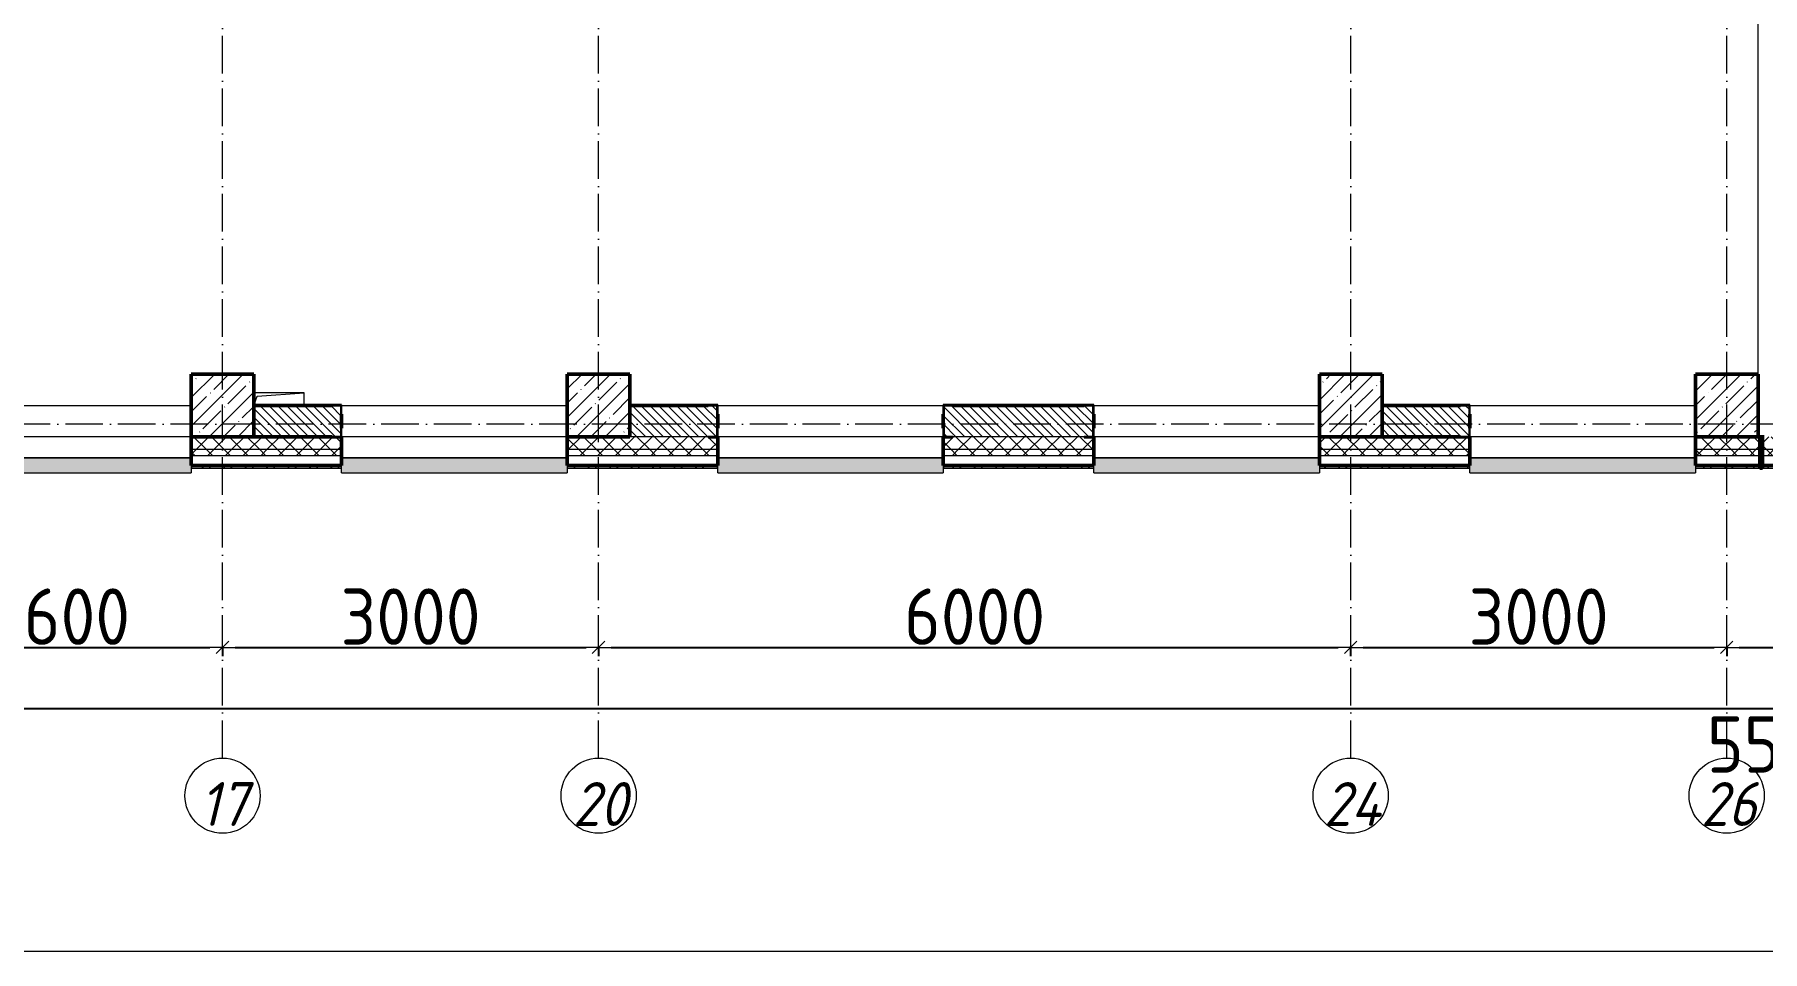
# Model space of a CAD drawing. Header units: millimetres. Extents: x -12989 to 629078, y -109036 to 555275.
# Drawn here: x 67810 to 81595, y 57688 to 65004 of the extents above; entities that cross this region are included whole.
import ezdxf

# ---------------------------------------------------------------- set-up
doc = ezdxf.new("R2010")
doc.units = ezdxf.units.MM
doc.linetypes.add('50_200_ШТРИХ_1Т_ш5_п1_п1_', pattern=[700, 500, -100, 0, -100])
for name, color, linetype, lineweight in [('A-____-____-DIMS', 7, 'Continuous', 9), ('A-FLOR-____-OTLN', 7, 'Continuous', 9), ('A-GENM-____-MCUT', 7, 'Continuous', 25), ('A-GENM-____-OTLN', 7, 'Continuous', 9), ('A-GENM-____-OTLN-1', 7, 'Continuous', 25), ('A-GLAZ-____-OTLN', 7, 'Continuous', 9), ('A-WALL-____-MCUT-2', 7, 'Continuous', 50), ('A-WALL-____-MCUT-3', 7, 'Continuous', 9), ('A-WALL-____-OTLN', 7, 'Continuous', 9), ('A-WALL-____-PATT-1', 7, 'Continuous', 9), ('A-WALL-FNSH-MCUT-1', 7, 'Continuous', 9), ('S-COLS-____-MCUT', 7, 'Continuous', 50), ('S-COLS-____-OTLN', 7, 'Continuous', 9), ('S-GRID-____-IDEN', 7, 'Continuous', 9), ('S-GRID-____-OTLN-1', 7, '50_200_ШТРИХ_1Т_ш5_п1_п1_', 9)]:
    doc.layers.add(name, color=color, linetype=linetype, lineweight=lineweight)
doc.layers.add('A-GLAZ-____-OTLN-1', color=7, linetype='Continuous', lineweight=9, true_color=0xc0c0c0)
doc.styles.add('ISOCPEUR_I', font='isocpeui.ttf', dxfattribs={"width": 0.9, "height": 2.5})
doc.styles.add('СПДС', font='isocpeur.ttf', dxfattribs={"width": 0.9})
doc.dimstyles.new('Размера А3', dxfattribs={"dimtxt": 200, "dimasz": 100, "dimexe": 70, "dimexo": 100, "dimgap": 20, "dimtad": 1, "dimdec": 0, "dimrnd": 10, "dimzin": 0, "dimdsep": 46, "dimtxsty": 'СПДС', "dimblk": 'ARROWHEAD_6', "dimcen": 1, "dimclrd": 256, "dimclre": 256, "dimclrt": 256, "dimazin": 0, "dimtfac": 1, "dimtdec": 0, "dimtmove": 2, "dimatfit": 3, "dimfxl": 1, "dimtolj": 1, "dimtzin": 0, "dimarcsym": 0})
pattern_1 = [(45, (43259.71, 63713.66), (-70.71068, 70.71068), []), (135, (43259.71, 63713.66), (-70.71068, -70.71068), [])]
pattern_2 = [(135, (43259.71, 63713.66), (-35.35534, -35.35534), [])]
pattern_3 = [(45, (43259.71, 63713.66), (-85.53659, 85.53659), []), (45, (43316.74, 63713.66), (-85.53659, 85.53659), [])]

# ---------------------------------------------------------------- blocks, each defined once
blk = doc.blocks.new('BSC_Колонна _Прямоугольная - 500х500-V67-АР1_План отверстий 2 этажа в осях 1-64_А-ГГ')
at = {"layer": 'S-COLS-____-OTLN'}
h = blk.add_hatch(dxfattribs=at)
h.set_pattern_fill('FP_96', color=256, style=0, pattern_type=2)
h.set_pattern_definition([(45, (-38050, 1668.96), (-114.04925, 114.04925), []), (45, (-37935.95, 1668.96), (-114.04925, 114.04925), [201.613, -40.323, 3.353, -36.97])])
h.paths.add_polyline_path([(-250, -250), (250, -250), (250, 250), (-250, 250)], flags=0)
at = {"layer": 'S-COLS-____-MCUT'}
for p, q in [((250, 250), (-250, 250)), ((-250, 250), (-250, -250)), ((250, -250), (250, 250)), ((-250, -250), (250, -250))]:
    blk.add_line(p, q, dxfattribs=at)
blk = doc.blocks.new('BSC_Колонна _Прямоугольная - 500х500-V69-АР1_План отверстий 2 этажа в осях 1-64_А-ГГ')
at = {"layer": 'S-COLS-____-OTLN'}
h = blk.add_hatch(dxfattribs=at)
h.set_pattern_fill('FP_98', color=256, style=0, pattern_type=2)
h.set_pattern_definition([(45, (-29050, 1668.96), (-114.04925, 114.04925), []), (45, (-28935.95, 1668.96), (-114.04925, 114.04925), [201.613, -40.323, 3.353, -36.97])])
h.paths.add_polyline_path([(-250, -250), (250, -250), (250, 250), (-250, 250)], flags=0)
at = {"layer": 'S-COLS-____-MCUT'}
for p, q in [((250, 250), (-250, 250)), ((-250, 250), (-250, -250)), ((250, -250), (250, 250)), ((-250, -250), (250, -250))]:
    blk.add_line(p, q, dxfattribs=at)
blk = doc.blocks.new('BSC_Колонна _Прямоугольная - 500х500-V85-АР1_План отверстий 2 этажа в осях 1-64_А-ГГ')
at = {"layer": 'S-COLS-____-OTLN'}
h = blk.add_hatch(dxfattribs=at)
h.set_pattern_fill('FP_114', color=256, style=0, pattern_type=2)
h.set_pattern_definition([(45, (-26050, 1668.96), (-114.0493, 114.0493), []), (45, (-25935.95, 1668.96), (-114.0493, 114.0493), [201.613, -40.323, 3.353, -36.97])])
h.paths.add_polyline_path([(-250, -250), (250, -250), (250, 250), (-250, 250)], flags=0)
at = {"layer": 'S-COLS-____-MCUT'}
for p, q in [((250, 250), (-250, 250)), ((-250, 250), (-250, -250)), ((250, -250), (250, 250)), ((-250, -250), (250, -250))]:
    blk.add_line(p, q, dxfattribs=at)
blk = doc.blocks.new('BSC_Колонна _Прямоугольная - 500х500-V94-АР1_План отверстий 2 этажа в осях 1-64_А-ГГ')
at = {"layer": 'S-COLS-____-OTLN'}
h = blk.add_hatch(dxfattribs=at)
h.set_pattern_fill('FP_123', color=256, style=0, pattern_type=2)
h.set_pattern_definition([(45, (-35050, 1668.96), (-114.04925, 114.04925), []), (45, (-34935.95, 1668.96), (-114.04925, 114.04925), [201.613, -40.323, 3.353, -36.97])])
h.paths.add_polyline_path([(-250, -250), (250, -250), (250, 250), (-250, 250)], flags=0)
at = {"layer": 'S-COLS-____-MCUT'}
for p, q in [((250, 250), (-250, 250)), ((-250, 250), (-250, -250)), ((250, -250), (250, 250)), ((-250, -250), (250, -250))]:
    blk.add_line(p, q, dxfattribs=at)
blk = doc.blocks.new('Фахверк_СКБ_Уголок - 250_2700-27497298-АР1_План отверстий 2 этажа в осях 1-64_А-ГГ')
at = {"layer": 'A-GENM-____-MCUT'}
for p, q in [((200, 181), (125, 181)), ((125, 181), (125, 106)), ((131, 106), (131, 175)), ((131, 175), (200, 175)), ((200, 175), (200, 181)), ((125, 106), (131, 106)), ((131, -6), (125, -6)), ((125, -6), (125, -81)), ((125, -81), (200, -81)), ((131, -75), (131, -6)), ((200, -75), (131, -75)), ((200, -81), (200, -75))]:
    blk.add_line(p, q, dxfattribs=at)
blk = doc.blocks.new('AR_Отверстие прямоугольное _в плите_ - AR_Отверстие прямоугольное _в плите_-30511394-АР1_План отверстий 2 этажа в осях 1-64_А-ГГ')
at = {"layer": 'A-GENM-____-OTLN'}
for p, q in [((200, 50), (-200, 50)), ((-200, -50), (-175, 25)), ((-175, 25), (200, 50)), ((200, -50), (200, 50))]:
    blk.add_line(p, q, dxfattribs=at)
blk = doc.blocks.new('Отлив_СКБ - Отлив витража_120_НВФ-31885687-АР1_План отверстий 2 этажа в осях 1-64_А-ГГ')
at = {"layer": 'A-GLAZ-____-OTLN-1'}
for points in [[(0, -2), (1800, -2), (1800, 0), (0, 0)], [(1485, -120), (1800, -120), (1800, -2), (0, -2), (0, -120)]]:
    blk.add_hatch(color=256, dxfattribs=at).paths.add_polyline_path(points, flags=0)
at = {"layer": 'A-GLAZ-____-OTLN'}
for p, q in [((0, 0), (1800, 0)), ((1800, -2), (0, -2)), ((0, -120), (0, -83)), ((0, -120), (1800, -120)), ((1800, -63), (1800, -120))]:
    blk.add_line(p, q, dxfattribs=at)
blk = doc.blocks.new('Отлив_СКБ - Отлив витража_120_НВФ-V194-АР1_План отверстий 2 этажа в осях 1-64_А-ГГ')
at = {"layer": 'A-GLAZ-____-OTLN-1'}
for points in [[(1800, -2), (1800, 0), (0, 0), (0, -2), (1544, -2)], [(1544, -120), (1800, -120), (1800, -2), (0, -2), (0, -120)]]:
    blk.add_hatch(color=256, dxfattribs=at).paths.add_polyline_path(points, flags=0)
at = {"layer": 'A-GLAZ-____-OTLN'}
for p, q in [((0, 0), (1800, 0)), ((1800, -2), (0, -2)), ((0, -120), (0, -83)), ((0, -120), (1800, -120)), ((1800, -83), (1800, -120))]:
    blk.add_line(p, q, dxfattribs=at)
blk = doc.blocks.new('Стены 7 - Стены 4-31196221-АР1_План отверстий 2 этажа в осях 1-64_А-ГГ')
at = {"layer": 'A-WALL-____-MCUT-2'}
for p, q in [((-1799, 41030), (-1799, 41010)), ((-1549, 41030), (-1799, 41030)), ((-1799, 41010), (-1549, 41010)), ((-1549, 41010), (-1549, 41030))]:
    blk.add_line(p, q, dxfattribs=at)
blk = doc.blocks.new('Ось сетки - Круг_Ø6_00__ISO-2_5_0_9K_-25732049-АР1_План отверстий 2 этажа в осях 1-64_А-ГГ')
at = {"layer": 'S-GRID-____-IDEN'}
blk.add_circle((0, 0), 3, dxfattribs=at)
blk = doc.blocks.new('ARROWHEAD_6')
at = {"color": 0, "linetype": 'Continuous'}
for p, q in [((0, 0), (-1, 0)), ((-0.5, -0.5), (0.5, 0.5))]:
    blk.add_line(p, q, dxfattribs=at)
blk = doc.blocks.new('*D2668')
at = {"layer": 'A-____-____-DIMS', "lineweight": -2, "transparency": 16777216}
for p, q in [((7858, 455423), (7858, 455347)), ((7958, 455417), (10358, 455417)), ((10458, 455423), (10458, 455347))]:
    blk.add_line(p, q, dxfattribs=at)
at = {"layer": 'Defpoints', "color": 0, "transparency": 16777216}
for p in [(7858, 455523), (10458, 455523), (10458, 455417)]:
    blk.add_point(p, dxfattribs=at)
at = {"layer": 'A-____-____-DIMS', "lineweight": -2, "transparency": 16777216, "xscale": 100, "yscale": 100, "zscale": 100, "rotation": 180}
blk.add_blockref('ARROWHEAD_6', (7858, 455417), dxfattribs=at)
at = {"layer": 'A-____-____-DIMS', "lineweight": -2, "transparency": 16777216, "xscale": 100, "yscale": 100, "zscale": 100}
blk.add_blockref('ARROWHEAD_6', (10458, 455417), dxfattribs=at)
at = {"layer": 'A-____-____-DIMS', "transparency": 16777216, "insert": (9158, 455662), "char_height": 450, "attachment_point": 5, "style": 'СПДС'}
blk.add_mtext('\\A1;2600', dxfattribs=at)
blk = doc.blocks.new('*D2669')
at = {"layer": 'A-____-____-DIMS', "lineweight": -2, "transparency": 16777216}
for p, q in [((10458, 455423), (10458, 455347)), ((10558, 455417), (13358, 455417)), ((13458, 455423), (13458, 455347))]:
    blk.add_line(p, q, dxfattribs=at)
at = {"layer": 'Defpoints', "color": 0, "transparency": 16777216}
for p in [(10458, 455523), (13458, 455523), (13458, 455417)]:
    blk.add_point(p, dxfattribs=at)
at = {"layer": 'A-____-____-DIMS', "lineweight": -2, "transparency": 16777216, "xscale": 100, "yscale": 100, "zscale": 100, "rotation": 180}
blk.add_blockref('ARROWHEAD_6', (10458, 455417), dxfattribs=at)
at = {"layer": 'A-____-____-DIMS', "lineweight": -2, "transparency": 16777216, "xscale": 100, "yscale": 100, "zscale": 100}
blk.add_blockref('ARROWHEAD_6', (13458, 455417), dxfattribs=at)
at = {"layer": 'A-____-____-DIMS', "transparency": 16777216, "insert": (11958, 455662), "char_height": 450, "attachment_point": 5, "style": 'СПДС'}
blk.add_mtext('\\A1;3000', dxfattribs=at)
blk = doc.blocks.new('*D2670')
at = {"layer": 'A-____-____-DIMS', "lineweight": -2, "transparency": 16777216}
for p, q in [((13458, 455423), (13458, 455347)), ((13558, 455417), (19358, 455417)), ((19458, 455423), (19458, 455347))]:
    blk.add_line(p, q, dxfattribs=at)
at = {"layer": 'Defpoints', "color": 0, "transparency": 16777216}
for p in [(13458, 455523), (19458, 455523), (19458, 455417)]:
    blk.add_point(p, dxfattribs=at)
at = {"layer": 'A-____-____-DIMS', "lineweight": -2, "transparency": 16777216, "xscale": 100, "yscale": 100, "zscale": 100, "rotation": 180}
blk.add_blockref('ARROWHEAD_6', (13458, 455417), dxfattribs=at)
at = {"layer": 'A-____-____-DIMS', "lineweight": -2, "transparency": 16777216, "xscale": 100, "yscale": 100, "zscale": 100}
blk.add_blockref('ARROWHEAD_6', (19458, 455417), dxfattribs=at)
at = {"layer": 'A-____-____-DIMS', "transparency": 16777216, "insert": (16458, 455662), "char_height": 450, "attachment_point": 5, "style": 'СПДС'}
blk.add_mtext('\\A1;6000', dxfattribs=at)
blk = doc.blocks.new('*D2671')
at = {"layer": 'A-____-____-DIMS', "lineweight": -2, "transparency": 16777216}
for p, q in [((19458, 455423), (19458, 455347)), ((19558, 455417), (22358, 455417)), ((22458, 455423), (22458, 455347))]:
    blk.add_line(p, q, dxfattribs=at)
at = {"layer": 'Defpoints', "color": 0, "transparency": 16777216}
for p in [(19458, 455523), (22458, 455523), (22458, 455417)]:
    blk.add_point(p, dxfattribs=at)
at = {"layer": 'A-____-____-DIMS', "lineweight": -2, "transparency": 16777216, "xscale": 100, "yscale": 100, "zscale": 100, "rotation": 180}
blk.add_blockref('ARROWHEAD_6', (19458, 455417), dxfattribs=at)
at = {"layer": 'A-____-____-DIMS', "lineweight": -2, "transparency": 16777216, "xscale": 100, "yscale": 100, "zscale": 100}
blk.add_blockref('ARROWHEAD_6', (22458, 455417), dxfattribs=at)
at = {"layer": 'A-____-____-DIMS', "transparency": 16777216, "insert": (20958, 455662), "char_height": 450, "attachment_point": 5, "style": 'СПДС'}
blk.add_mtext('\\A1;3000', dxfattribs=at)
blk = doc.blocks.new('*D2672')
at = {"layer": 'A-____-____-DIMS', "lineweight": -2, "transparency": 16777216}
for p, q in [((22458, 455423), (22458, 455347)), ((22558, 455417), (22908, 455417)), ((23008, 455423), (23008, 455347))]:
    blk.add_line(p, q, dxfattribs=at)
at = {"layer": 'Defpoints', "color": 0, "transparency": 16777216}
for p in [(22458, 455523), (23008, 455523), (23008, 455417)]:
    blk.add_point(p, dxfattribs=at)
at = {"layer": 'A-____-____-DIMS', "lineweight": -2, "transparency": 16777216, "xscale": 100, "yscale": 100, "zscale": 100, "rotation": 180}
blk.add_blockref('ARROWHEAD_6', (22458, 455417), dxfattribs=at)
at = {"layer": 'A-____-____-DIMS', "lineweight": -2, "transparency": 16777216, "xscale": 100, "yscale": 100, "zscale": 100}
blk.add_blockref('ARROWHEAD_6', (23008, 455417), dxfattribs=at)
at = {"layer": 'A-____-____-DIMS', "transparency": 16777216, "insert": (22733, 454642), "char_height": 450, "attachment_point": 5, "style": 'СПДС'}
blk.add_mtext('\\A1;550', dxfattribs=at)
blk = doc.blocks.new('*D2691')
at = {"layer": 'A-____-____-DIMS', "lineweight": -2, "transparency": 16777216}
for p, q in [((-17942, 454935), (-17942, 454859)), ((-17842, 454929), (85458, 454929)), ((85558, 454935), (85558, 454859))]:
    blk.add_line(p, q, dxfattribs=at)
at = {"layer": 'Defpoints', "color": 0, "transparency": 16777216}
for p in [(-17942, 455035), (85558, 455035), (85558, 454929)]:
    blk.add_point(p, dxfattribs=at)
at = {"layer": 'A-____-____-DIMS', "lineweight": -2, "transparency": 16777216, "xscale": 100, "yscale": 100, "zscale": 100, "rotation": 180}
blk.add_blockref('ARROWHEAD_6', (-17942, 454929), dxfattribs=at)
at = {"layer": 'A-____-____-DIMS', "lineweight": -2, "transparency": 16777216, "xscale": 100, "yscale": 100, "zscale": 100}
blk.add_blockref('ARROWHEAD_6', (85558, 454929), dxfattribs=at)
at = {"layer": 'A-____-____-DIMS', "transparency": 16777216, "insert": (33808, 455174), "char_height": 450, "attachment_point": 5, "style": 'СПДС'}
blk.add_mtext('\\A1;103500', dxfattribs=at)
blk = doc.blocks.new('2этаж')
at = {"layer": 'S-GRID-____-OTLN-1', "color": 251, "ltscale": 0.6, "true_color": 0x636466}
for p, q in [((10458.3, 454533.3), (10458.3, 469166.5)), ((13458.3, 454533.3), (13458.3, 469166.5)), ((19458.3, 454533.3), (19458.3, 469166.5)), ((22458.3, 454533.3), (22458.3, 469166.5)), ((88482.7, 457197), (-20260.4, 457197))]:
    blk.add_line(p, q, dxfattribs=at)
at = {"layer": 'S-GRID-____-IDEN', "char_height": 350, "attachment_point": 1, "style": 'ISOCPEUR_I'}
for s, insert, width in [('17', (10277.3, 454342.1), 346.329), ('20', (13253.4, 454342.1), 404.05), ('24', (19244.4, 454342.1), 425.696), ('26', (22253.4, 454342.1), 404.05)]:
    blk.add_mtext(s, dxfattribs=dict(at, insert=insert, width=width))
at = {"layer": 'A-____-____-DIMS'}
for base, p1, p2, picture, middle in [((10458.3, 455417.4), (7858.3, 455523.5), (10458.3, 455523.5), '*D2668', (9158.3, 455662.4)), ((13458.3, 455417.4), (10458.3, 455523.5), (13458.3, 455523.5), '*D2669', (11958.3, 455662.4)), ((19458.3, 455417.4), (13458.3, 455523.5), (19458.3, 455523.5), '*D2670', (16458.3, 455662.4)), ((22458.3, 455417.4), (19458.3, 455523.5), (22458.3, 455523.5), '*D2671', (20958.3, 455662.4)), ((85558.3, 454929.2), (-17941.7, 455035.3), (85558.3, 455035.3), '*D2691', (33808.3, 455174.2)), ((23008.3, 455417.4), (22458.3, 455523.5), (23008.3, 455523.5), '*D2672', (22733.3, 454642.4))]:
    dim = blk.add_linear_dim(base=base, p1=p1, p2=p2, dimstyle='Размера А3', override={"dimtxt": 450}, dxfattribs=at)
    dim.commit()
    dim.dimension.update_dxf_attribs({"geometry": picture, "text_midpoint": middle})

msp = doc.modelspace()

# ---------------------------------------------------------------- hatches: boundary and pattern name
at = {"layer": 'A-WALL-____-PATT-1'}
h = msp.add_hatch(dxfattribs=at)
h.set_pattern_fill('FP_6', color=256, style=0, pattern_type=2)
h.set_pattern_definition(pattern_2)
h.paths.add_polyline_path([(70184.7115, 61794.7006), (70253.7115, 61794.7006), (70253.7115, 61863.7006), (70259.7115, 61863.7006), (70259.7115, 61975.7006), (70253.7115, 61975.7006), (70253.7115, 62044.7006), (69559.7115, 62044.7006), (69559.7115, 61794.7006), (69757.9862, 61794.7006)], flags=0)
h = msp.add_hatch(dxfattribs=at)
h.set_pattern_fill('FP_6', color=256, style=0, pattern_type=2)
h.set_pattern_definition(pattern_2)
h.paths.add_polyline_path([(76184.7115, 61794.7006), (76253.7115, 61794.7006), (76253.7115, 61863.7006), (76259.7115, 61863.7006), (76259.7115, 61975.7006), (76253.7115, 61975.7006), (76253.7115, 62044.7006), (75065.7115, 62044.7006), (75065.7115, 61975.7006), (75059.7115, 61975.7006), (75060.3791, 61863.7006), (75065.7115, 61863.7006), (75065.7115, 61794.7006), (75134.7115, 61794.7006)], flags=0)
h.paths.add_polyline_path([(73184.7115, 61794.7006), (73253.7115, 61794.7006), (73253.7115, 61863.7006), (73259.7115, 61863.7006), (73259.7115, 61975.7006), (73253.7115, 61975.7006), (73253.7115, 62044.7006), (72559.7115, 62044.7006), (72559.7115, 61794.7006)], flags=0)
h = msp.add_hatch(dxfattribs=at)
h.set_pattern_fill('FP_6', color=256, style=0, pattern_type=2)
h.set_pattern_definition(pattern_2)
h.paths.add_polyline_path([(79184.7115, 61794.7006), (79253.7115, 61794.7006), (79253.7115, 61863.7006), (79259.7115, 61863.7006), (79259.7115, 61975.7006), (79253.7115, 61975.7006), (79253.7115, 62044.7006), (78559.7115, 62044.7006), (78559.7115, 61794.7006), (78595.3076, 61794.7006)], flags=0)
h = msp.add_hatch(dxfattribs=at)
h.set_pattern_fill('FP_1', color=256, style=0, pattern_type=2)
h.set_pattern_definition(pattern_1)
h.paths.add_polyline_path([(144509.7115, 61694.7006), (144509.7115, 61794.7006), (135484.7115, 61794.7006), (135484.7115, 61788.7006), (135409.7115, 61788.7006), (135409.7115, 61694.7006), (144009.7115, 61694.7006)], flags=0)
h.paths.add_polyline_path([(133609.7115, 61694.7006), (133609.7115, 61788.7006), (133534.7115, 61788.7006), (133534.7115, 61794.7006), (125659.7115, 61794.7006), (125659.7115, 61694.7006), (133386.7005, 61694.7006)], flags=0)
h.paths.add_polyline_path([(124159.7115, 61694.7006), (124659.7115, 61694.7006), (124659.7115, 61794.7006), (123534.7115, 61794.7006), (123534.7115, 61788.7006), (123459.7115, 61788.7006), (123459.7115, 61694.7006), (123534.7115, 61694.7006)], flags=0)
h.paths.add_polyline_path([(114259.7115, 61694.7006), (115659.7115, 61694.7006), (115659.7115, 61794.7006), (114334.7115, 61794.7006), (114334.7115, 61788.7006), (114259.7115, 61788.7006)], flags=0)
h.paths.add_polyline_path([(112109.7115, 61694.7006), (112459.7115, 61694.7006), (112459.7115, 61788.7006), (112384.7115, 61788.7006), (112384.7115, 61794.7006), (111334.7115, 61794.7006), (111334.7115, 61788.7006), (111259.7115, 61788.7006), (111259.7115, 61694.7006), (111609.7115, 61694.7006)], flags=0)
h.paths.add_polyline_path([(109459.4083, 61694.7006), (109459.4083, 61788.7006), (109384.7115, 61788.7006), (109384.7115, 61794.7006), (108334.7115, 61794.7006), (108334.7115, 61788.7006), (108259.7115, 61788.7006), (108259.7115, 61694.7006), (108642.2005, 61694.7006)], flags=0)
h.paths.add_polyline_path([(106459.7115, 61694.7006), (106459.7115, 61788.7006), (106384.7115, 61788.7006), (106384.7115, 61794.7006), (105334.7115, 61794.7006), (105334.7115, 61788.7006), (105259.7115, 61788.7006), (105259.7115, 61694.7006), (105991.0041, 61694.7006)], flags=0)
h.paths.add_polyline_path([(102609.7115, 61694.7006), (103459.7115, 61694.7006), (103459.7115, 61788.7006), (103384.7115, 61788.7006), (103384.7115, 61794.7006), (102334.7115, 61794.7006), (102334.7115, 61788.7006), (102259.7115, 61788.7006), (102259.701, 61694.7006), (102456.0755, 61694.7006)], flags=0)
h.paths.add_polyline_path([(97153.6826, 61694.7006), (97459.701, 61694.7006), (97459.701, 61788.7006), (97384.7115, 61788.7006), (97384.7115, 61794.7006), (96334.7115, 61794.7006), (96334.7115, 61788.7006), (96259.7115, 61788.7006), (96259.7062, 61694.7006), (97109.7115, 61694.7006)], flags=0)
h.paths.add_polyline_path([(93259.7115, 61694.7006), (94459.7062, 61694.7006), (94459.7062, 61788.7006), (94384.7115, 61788.7006), (94384.7115, 61794.7006), (93334.7115, 61794.7006), (93334.7115, 61788.7006), (93259.7115, 61788.7006)], flags=0)
h.paths.add_polyline_path([(90967.5576, 61694.7006), (91459.7115, 61694.7006), (91459.7115, 61788.7006), (91384.7115, 61788.7006), (91384.7115, 61794.7006), (90334.7115, 61794.7006), (90334.7115, 61788.7006), (90259.7115, 61788.7006), (90259.7115, 61694.7006), (90334.7115, 61694.7006)], flags=0)
h.paths.add_polyline_path([(88316.3612, 61694.7006), (88459.7115, 61694.7006), (88459.7115, 61788.7006), (88384.7115, 61788.7006), (88384.7115, 61794.7006), (87334.7115, 61794.7006), (87334.7115, 61788.7006), (87259.7115, 61788.7006), (87259.7115, 61694.7006), (88109.7115, 61694.7006)], flags=0)
h.paths.add_polyline_path([(85459.7115, 61694.7006), (85459.7115, 61788.7006), (85384.7115, 61788.7006), (85384.7115, 61794.7006), (84334.7115, 61794.7006), (84334.7115, 61788.7006), (84259.7115, 61788.7006), (84259.7115, 61694.7006), (85384.7115, 61694.7006)], flags=0)
h.paths.add_polyline_path([(82459.7115, 61694.7006), (82459.7115, 61788.7006), (82384.7115, 61789.3435), (82384.7115, 61794.7006), (81059.7115, 61794.7006), (81059.7115, 61694.7006), (82453.7115, 61694.7006)], flags=0)
h.paths.add_polyline_path([(78059.7115, 61694.7006), (79259.7115, 61694.7006), (79259.7115, 61788.7006), (79184.7115, 61788.7006), (79184.7115, 61794.7006), (78059.7115, 61794.7006)], flags=0)
h.paths.add_polyline_path([(76253.7115, 61694.7006), (76259.7115, 61694.7006), (76259.7115, 61788.7006), (76184.7115, 61788.7006), (76184.7115, 61794.7006), (75134.7115, 61794.7006), (75134.7115, 61788.7006), (75059.7115, 61788.7006), (75060.3791, 61694.7006), (76184.7115, 61694.7006)], flags=0)
h.paths.add_polyline_path([(73184.7115, 61694.7006), (73259.7115, 61694.7006), (73259.7115, 61788.7006), (73184.7115, 61788.7006), (73184.7115, 61794.7006), (72059.7115, 61794.7006), (72059.7115, 61694.7006), (72559.7115, 61694.7006)], flags=0)
h.paths.add_polyline_path([(69559.7115, 61694.7006), (70259.7115, 61694.7006), (70259.7115, 61788.7006), (70184.7115, 61788.7006), (70184.7115, 61794.7006), (69059.7115, 61794.7006), (69059.7115, 61694.7006)], flags=0)
h.paths.add_polyline_path([(67259.7115, 61694.7006), (67259.7115, 61788.7006), (67184.7115, 61788.7006), (67184.7115, 61794.7006), (66134.7115, 61794.7006), (66134.7115, 61788.7006), (66059.7115, 61788.7006), (66059.7115, 61694.7006), (66223.0576, 61694.7006)], flags=0)
h.paths.add_polyline_path([(64184.7115, 61694.7006), (64259.7115, 61694.7006), (64259.7115, 61788.7006), (64184.7115, 61788.7006), (64184.7115, 61794.7006), (63059.7115, 61794.7006), (63059.7115, 61694.7006), (63571.8612, 61694.7006)], flags=0)
h.paths.add_polyline_path([(60059.7115, 61694.7006), (61259.7115, 61694.7006), (61259.7115, 61788.7006), (61184.7115, 61788.7006), (61184.7115, 61794.7006), (60059.7115, 61794.7006)], flags=0)
h.paths.add_polyline_path([(58259.7115, 61694.7006), (58259.7115, 61788.7006), (58184.7115, 61788.7006), (58184.7115, 61794.7006), (57134.7115, 61794.7006), (57134.7115, 61788.7006), (57059.7115, 61788.7006), (57059.7115, 61694.7006), (58159.7115, 61694.7006)], flags=0)
h.paths.add_polyline_path([(56059.7115, 61694.7006), (56059.7115, 61788.7006), (55984.7115, 61788.7006), (55984.7115, 61794.7006), (50734.7115, 61794.7006), (50734.7115, 61788.7006), (50659.7115, 61788.7006), (50659.7115, 61694.7006), (55618.2719, 61694.7006)], flags=0)
h.paths.add_polyline_path([(48559.7115, 61694.7006), (49659.7115, 61694.7006), (49659.7115, 61788.7006), (49584.7115, 61788.7006), (49584.7115, 61794.7006), (40809.7115, 61794.7006), (40809.7115, 61694.7006), (48548.4147, 61694.7006)], flags=0)
h = msp.add_hatch(dxfattribs=at)
h.set_pattern_fill('FP_1', color=256, style=0, pattern_type=2)
h.set_pattern_definition(pattern_1)
h.paths.add_polyline_path([(144509.7115, 61644.7006), (144609.7115, 61644.7006), (144609.7115, 61694.7006), (135409.7115, 61694.7006), (135409.7115, 61644.7006), (143991.4863, 61644.7006)], flags=0)
h.paths.add_polyline_path([(132502.9684, 61644.7006), (133609.7115, 61644.7006), (133609.7115, 61694.7006), (125659.7115, 61694.7006), (125659.7115, 61644.7006), (131619.2363, 61644.7006)], flags=0)
h.paths.add_polyline_path([(123459.7115, 61644.7006), (124659.7115, 61644.7006), (124659.7115, 61694.7006), (123459.7115, 61694.7006)], flags=0)
h.paths.add_polyline_path([(115659.7115, 61644.7006), (115659.7115, 61694.7006), (114259.7115, 61694.7006), (114259.7115, 61644.7006), (114828.3255, 61644.7006)], flags=0)
h.paths.add_polyline_path([(112459.7115, 61644.7006), (112459.7115, 61694.7006), (111259.7115, 61694.7006), (111259.7115, 61644.7006), (112177.1291, 61644.7006)], flags=0)
h.paths.add_polyline_path([(108642.2005, 61644.7006), (109459.4083, 61644.7006), (109459.4083, 61694.7006), (108259.7115, 61694.7006), (108259.7115, 61644.7006)], flags=0)
h.paths.add_polyline_path([(106459.7115, 61644.7006), (106459.7115, 61694.7006), (105259.7115, 61694.7006), (105259.7115, 61644.7006), (105991.0041, 61644.7006)], flags=0)
h.paths.add_polyline_path([(103339.8077, 61644.7006), (103459.7115, 61644.7006), (103459.7115, 61694.7006), (102259.701, 61694.7006), (102259.701, 61644.7006), (102456.0755, 61644.7006)], flags=0)
h.paths.add_polyline_path([(97459.701, 61644.7006), (97459.701, 61694.7006), (96259.7062, 61694.7006), (96259.7062, 61644.7006), (97153.6826, 61644.7006)], flags=0)
h.paths.add_polyline_path([(94459.7062, 61644.7006), (94459.7062, 61694.7006), (93259.7115, 61694.7006), (93259.7115, 61644.7006), (93618.7541, 61644.7006)], flags=0)
h.paths.add_polyline_path([(90259.7115, 61644.7006), (91459.7115, 61644.7006), (91459.7115, 61694.7006), (90259.7115, 61694.7006)], flags=0)
h.paths.add_polyline_path([(88316.3612, 61644.7006), (88459.7115, 61644.7006), (88459.7115, 61694.7006), (87259.7115, 61694.7006), (87259.7115, 61644.7006), (87432.6291, 61644.7006)], flags=0)
h.paths.add_polyline_path([(85459.7115, 61644.7006), (85459.7115, 61694.7006), (84259.7115, 61694.7006), (84259.7115, 61644.7006), (84781.4326, 61644.7006)], flags=0)
h.paths.add_polyline_path([(82130.2362, 61644.7006), (82459.7115, 61644.7006), (82459.7115, 61694.7006), (81059.7115, 61694.7006), (81059.7115, 61644.7006), (81246.5041, 61644.7006)], flags=0)
h.paths.add_polyline_path([(79259.7115, 61644.7006), (79259.7115, 61694.7006), (78059.7115, 61694.7006), (78059.7115, 61644.7006), (78595.3076, 61644.7006)], flags=0)
h.paths.add_polyline_path([(76259.7115, 61644.7006), (76259.7115, 61694.7006), (75059.7115, 61694.7006), (75060.3791, 61644.7006)], flags=0)
h.paths.add_polyline_path([(73259.7115, 61644.7006), (73259.7115, 61694.7006), (72059.7115, 61694.7006), (72059.7115, 61644.7006)], flags=0)
h.paths.add_polyline_path([(69059.7115, 61644.7006), (70259.7115, 61644.7006), (70259.7115, 61694.7006), (69059.7115, 61694.7006)], flags=0)
h.paths.add_polyline_path([(67259.7115, 61644.7006), (67259.7115, 61694.7006), (66059.7115, 61694.7006), (66059.7115, 61644.7006), (66223.0576, 61644.7006)], flags=0)
h.paths.add_polyline_path([(64259.7115, 61644.7006), (64259.7115, 61694.7006), (63059.7115, 61694.7006), (63059.7115, 61644.7006), (63571.8612, 61644.7006)], flags=0)
h.paths.add_polyline_path([(61259.7115, 61644.7006), (61259.7115, 61694.7006), (60059.7115, 61694.7006), (60059.7115, 61644.7006), (60920.6648, 61644.7006)], flags=0)
h.paths.add_polyline_path([(58259.7115, 61644.7006), (58259.7115, 61694.7006), (57059.7115, 61694.7006), (57059.7115, 61644.7006), (57385.7362, 61644.7006)], flags=0)
h.paths.add_polyline_path([(56059.7115, 61644.7006), (56059.7115, 61694.7006), (50659.7115, 61694.7006), (50659.7115, 61644.7006), (55618.2719, 61644.7006)], flags=0)
h.paths.add_polyline_path([(49659.7115, 61644.7006), (49659.7115, 61694.7006), (40709.7115, 61694.7006), (40709.7115, 61644.7006), (48548.4147, 61644.7006)], flags=0)
h = msp.add_hatch(dxfattribs=at)
h.set_pattern_fill('FP_3', color=256, style=0, pattern_type=2)
h.set_pattern_definition(pattern_3)
h.paths.add_polyline_path([(81060.7115, 61544.7006), (81574.7115, 61544.7006), (81574.7115, 61564.7006), (81060.7115, 61564.7006)], flags=0)
h.paths.add_polyline_path([(78595.3076, 61544.7006), (79259.7115, 61544.7006), (79259.7115, 61564.7006), (78059.7115, 61564.7006), (78059.7115, 61544.7006)], flags=0)
h.paths.add_polyline_path([(76259.7115, 61544.7006), (76259.7115, 61564.7006), (75060.7115, 61564.7006), (75060.7115, 61544.7006)], flags=0)
h.paths.add_polyline_path([(73259.7115, 61544.7006), (73259.7115, 61564.7006), (72059.7115, 61564.7006), (72059.7115, 61544.7006)], flags=0)
h.paths.add_polyline_path([(69757.9862, 61544.7006), (70259.7115, 61544.7006), (70259.7115, 61564.7006), (69060.7115, 61564.7006), (69060.7115, 61544.7006)], flags=0)
h.paths.add_polyline_path([(67259.7115, 61544.7006), (67259.7115, 61564.7006), (66059.7115, 61564.7006), (66059.7115, 61544.7006), (66223.0576, 61544.7006)], flags=0)
h.paths.add_polyline_path([(63571.8612, 61544.7006), (64259.7115, 61544.7006), (64259.7115, 61564.7006), (63059.7115, 61564.7006), (63059.7115, 61544.7006)], flags=0)
h.paths.add_polyline_path([(60920.6648, 61544.7006), (61259.7115, 61544.7006), (61259.7115, 61564.7006), (60059.7115, 61564.7006), (60059.7115, 61544.7006)], flags=0)
h.paths.add_polyline_path([(57385.7362, 61544.7006), (58259.7115, 61544.7006), (58259.7115, 61564.7006), (57059.7115, 61564.7006), (57059.7115, 61544.7006)], flags=0)
h.paths.add_polyline_path([(55618.2719, 61544.7006), (56059.7115, 61544.7006), (56059.7115, 61564.7006), (50659.7115, 61564.7006), (50659.7115, 61544.7006), (53850.8076, 61544.7006)], flags=0)
h.paths.add_polyline_path([(48548.4147, 61544.7006), (49659.7115, 61544.7006), (49659.7115, 61564.7006), (40579.7115, 61564.7006), (40579.7115, 61544.7006), (46780.9505, 61544.7006)], flags=0)
h = msp.add_hatch(dxfattribs=at)
h.set_pattern_fill('FP_3', color=256, style=0, pattern_type=2)
h.set_pattern_definition(pattern_3)
h.paths.add_polyline_path([(114828.3255, 61544.7006), (115124.7115, 61544.7006), (115124.7115, 61564.7006), (114260.7115, 61564.7006), (114260.7115, 61544.7006)], flags=0)
h.paths.add_polyline_path([(112177.1291, 61544.7006), (112459.7115, 61544.7006), (112459.7115, 61564.7006), (111259.7115, 61564.7006), (111259.7115, 61544.7006), (111293.3969, 61544.7006)], flags=0)
h.paths.add_polyline_path([(109459.4083, 61544.7006), (109459.4083, 61564.7006), (108259.7115, 61564.7006), (108259.7115, 61544.7006), (108642.2005, 61544.7006)], flags=0)
h.paths.add_polyline_path([(105260.7115, 61544.7006), (106459.7115, 61544.7006), (106459.7115, 61564.7006), (105260.7115, 61564.7006)], flags=0)
h.paths.add_polyline_path([(103339.8077, 61544.7006), (103459.7115, 61544.7006), (103459.7115, 61564.7006), (102259.7115, 61564.7006), (102259.7115, 61544.7006), (102456.0755, 61544.7006)], flags=0)
h.paths.add_polyline_path([(96269.9505, 61544.7006), (97459.7115, 61544.7006), (97459.7115, 61564.7006), (96259.7115, 61564.7006), (96259.7115, 61544.7006)], flags=0)
h.paths.add_polyline_path([(94459.7115, 61544.7006), (94459.7115, 61564.7006), (93259.7115, 61564.7006), (93259.7115, 61544.7006), (93618.7541, 61544.7006)], flags=0)
h.paths.add_polyline_path([(90967.5576, 61544.7006), (91459.7115, 61544.7006), (91459.7115, 61564.7006), (90259.7115, 61564.7006), (90259.7115, 61544.7006)], flags=0)
h.paths.add_polyline_path([(88316.3612, 61544.7006), (88459.7115, 61544.7006), (88459.7115, 61564.7006), (87259.7115, 61564.7006), (87259.7115, 61544.7006), (87432.6291, 61544.7006)], flags=0)
h.paths.add_polyline_path([(84781.4326, 61544.7006), (85459.7115, 61544.7006), (85459.7115, 61564.7006), (84259.7115, 61564.7006), (84259.7115, 61544.7006)], flags=0)
h.paths.add_polyline_path([(82130.2362, 61544.7006), (82459.7115, 61544.7006), (82459.7115, 61564.7006), (81594.7115, 61564.7006), (81594.7115, 61544.7006)], flags=0)

# ---------------------------------------------------------------- linework, layer by layer
at = {"color": 1, "lineweight": 0}
msp.add_lwpolyline([(35696.9246, 156516.3825), (148932.9246, 156516.3825), (148932.9246, 57688.3825), (35696.9246, 57688.3825)], close=True, dxfattribs=at)
at = {"layer": 'A-FLOR-____-OTLN'}
msp.add_line((81559.7115, 62294.7006), (81559.7115, 68894.7006), dxfattribs=at)
at = {"layer": 'A-WALL-____-MCUT-2'}
for p, q in [((70184.7115, 62044.7006), (69559.7115, 62044.7006)), ((73184.7115, 62044.7006), (72559.7115, 62044.7006)), ((76184.7115, 62044.7006), (75134.7115, 62044.7006)), ((79184.7115, 62044.7006), (78559.7115, 62044.7006)), ((70259.7115, 61863.7006), (70259.7115, 61975.7006)), ((73259.7115, 61863.7006), (73259.7115, 61975.7006)), ((75059.7115, 61975.7006), (75059.7115, 61863.7006)), ((76259.7115, 61863.7006), (76259.7115, 61975.7006)), ((79259.7115, 61863.7006), (79259.7115, 61975.7006)), ((69059.7115, 61794.7006), (69059.7115, 61564.7006)), ((70184.7115, 61794.7006), (69559.7115, 61794.7006)), ((70259.7115, 61564.7006), (70259.7115, 61788.7006)), ((72059.7115, 61794.7006), (72059.7115, 61564.7006)), ((73259.7115, 61564.7006), (73259.7115, 61788.7006)), ((75059.7115, 61788.7006), (75059.7115, 61564.7006)), ((76259.7115, 61564.7006), (76259.7115, 61788.7006)), ((78059.7115, 61794.7006), (78059.7115, 61564.7006)), ((79184.7115, 61794.7006), (78559.7115, 61794.7006)), ((79259.7115, 61564.7006), (79259.7115, 61788.7006)), ((81059.7115, 61794.7006), (81059.7115, 61564.7006)), ((81609.7115, 61794.7006), (81559.7115, 61794.7006)), ((69059.7115, 61564.7006), (70259.7115, 61564.7006)), ((72059.7115, 61564.7006), (73259.7115, 61564.7006)), ((75059.7115, 61564.7006), (76259.7115, 61564.7006)), ((78059.7115, 61564.7006), (79259.7115, 61564.7006)), ((81059.7115, 61564.7006), (82459.7115, 61564.7006))]:
    msp.add_line(p, q, dxfattribs=at)
at = {"layer": 'A-WALL-____-MCUT-3'}
for p, q in [((73184.7115, 61794.7006), (72559.7115, 61794.7006)), ((76184.7115, 61794.7006), (75134.7115, 61794.7006)), ((69059.7115, 61694.7006), (70259.7115, 61694.7006)), ((69059.7115, 61644.7006), (70259.7115, 61644.7006)), ((72059.7115, 61694.7006), (73259.7115, 61694.7006)), ((72059.7115, 61644.7006), (73259.7115, 61644.7006)), ((75059.7115, 61694.7006), (76259.7115, 61694.7006)), ((75059.7115, 61644.7006), (76259.7115, 61644.7006)), ((78059.7115, 61694.7006), (79259.7115, 61694.7006)), ((78059.7115, 61644.7006), (79259.7115, 61644.7006)), ((81059.7115, 61694.7006), (82459.7115, 61694.7006)), ((81059.7115, 61644.7006), (82459.7115, 61644.7006))]:
    msp.add_line(p, q, dxfattribs=at)
at = {"layer": 'A-WALL-____-OTLN'}
for p, q in [((67259.7115, 62044.7006), (69059.7115, 62044.7006)), ((70259.7115, 62044.7006), (72059.7115, 62044.7006)), ((73259.7115, 62044.7006), (75059.7115, 62044.7006)), ((76259.7115, 62044.7006), (78059.7115, 62044.7006)), ((79259.7115, 62044.7006), (81059.7115, 62044.7006)), ((69059.7115, 61794.7006), (67259.7115, 61794.7006)), ((72059.7115, 61794.7006), (70259.7115, 61794.7006)), ((75059.7115, 61794.7006), (73259.7115, 61794.7006)), ((78059.7115, 61794.7006), (76259.7115, 61794.7006)), ((81059.7115, 61794.7006), (79259.7115, 61794.7006)), ((75060.7115, 61544.7006), (75059.7115, 61544.7006))]:
    msp.add_line(p, q, dxfattribs=at)
at = {"layer": 'A-WALL-FNSH-MCUT-1'}
for p, q in [((69060.7115, 61564.7006), (69060.7115, 61544.7006)), ((69060.7115, 61544.7006), (70259.7115, 61544.7006)), ((70259.7115, 61544.7006), (70259.7115, 61564.7006)), ((72059.7115, 61564.7006), (72059.7115, 61544.7006)), ((72059.7115, 61544.7006), (73259.7115, 61544.7006)), ((73259.7115, 61544.7006), (73259.7115, 61564.7006)), ((75060.7115, 61564.7006), (75060.7115, 61544.7006)), ((75060.7115, 61544.7006), (76259.7115, 61544.7006)), ((76259.7115, 61544.7006), (76259.7115, 61564.7006)), ((78059.7115, 61564.7006), (78059.7115, 61544.7006)), ((78059.7115, 61544.7006), (79259.7115, 61544.7006)), ((79259.7115, 61544.7006), (79259.7115, 61564.7006)), ((81060.7115, 61564.7006), (81060.7115, 61544.7006)), ((81060.7115, 61544.7006), (81574.7115, 61544.7006)), ((81574.7115, 61544.7006), (81574.7115, 61564.7006)), ((81594.7115, 61564.7006), (81594.7115, 61544.7006)), ((81594.7115, 61544.7006), (82459.7115, 61544.7006))]:
    msp.add_line(p, q, dxfattribs=at)

# ---------------------------------------------------------------- block references
msp.add_blockref('2этаж', (58851.3748, -395302.2823))
at = {"layer": 'A-GENM-____-OTLN'}
msp.add_blockref('AR_Отверстие прямоугольное _в плите_ - AR_Отверстие прямоугольное _в плите_-30511394-АР1_План отверстий 2 этажа в осях 1-64_А-ГГ', (69759.7115, 62094.7006), dxfattribs=at)
at = {"layer": 'A-GENM-____-OTLN-1', "rotation": 180}
for p in [(70384.7115, 61969.7006), (73384.7115, 61969.7006), (76384.7115, 61969.7006), (79384.7115, 61969.7006)]:
    msp.add_blockref('Фахверк_СКБ_Уголок - 250_2700-27497298-АР1_План отверстий 2 этажа в осях 1-64_А-ГГ', p, dxfattribs=at)
at = {"layer": 'A-GENM-____-OTLN-1'}
msp.add_blockref('Фахверк_СКБ_Уголок - 250_2700-27497298-АР1_План отверстий 2 этажа в осях 1-64_А-ГГ', (74934.7115, 61869.7006), dxfattribs=at)
at = {"layer": 'A-GLAZ-____-OTLN'}
for name, p in [('Отлив_СКБ - Отлив витража_120_НВФ-31885687-АР1_План отверстий 2 этажа в осях 1-64_А-ГГ', (67259.7115, 61627.7006)), ('Отлив_СКБ - Отлив витража_120_НВФ-V194-АР1_План отверстий 2 этажа в осях 1-64_А-ГГ', (70259.7115, 61627.7006)), ('Отлив_СКБ - Отлив витража_120_НВФ-31885687-АР1_План отверстий 2 этажа в осях 1-64_А-ГГ', (73259.7115, 61627.7006)), ('Отлив_СКБ - Отлив витража_120_НВФ-V194-АР1_План отверстий 2 этажа в осях 1-64_А-ГГ', (76259.7115, 61627.7006)), ('Отлив_СКБ - Отлив витража_120_НВФ-31885687-АР1_План отверстий 2 этажа в осях 1-64_А-ГГ', (79259.7115, 61627.7006))]:
    msp.add_blockref(name, p, dxfattribs=at)
at = {"layer": 'A-WALL-____-OTLN', "rotation": 89.9999999999999}
msp.add_blockref('Стены 7 - Стены 4-31196221-АР1_План отверстий 2 этажа в осях 1-64_А-ГГ', (122604.9535, 63343.2124), dxfattribs=at)
at = {"layer": 'S-COLS-____-OTLN'}
for name, p in [('BSC_Колонна _Прямоугольная - 500х500-V85-АР1_План отверстий 2 этажа в осях 1-64_А-ГГ', (69309.7115, 62044.7006)), ('BSC_Колонна _Прямоугольная - 500х500-V69-АР1_План отверстий 2 этажа в осях 1-64_А-ГГ', (72309.7115, 62044.7006)), ('BSC_Колонна _Прямоугольная - 500х500-V94-АР1_План отверстий 2 этажа в осях 1-64_А-ГГ', (78309.7115, 62044.7006)), ('BSC_Колонна _Прямоугольная - 500х500-V67-АР1_План отверстий 2 этажа в осях 1-64_А-ГГ', (81309.7115, 62044.7006))]:
    msp.add_blockref(name, p, dxfattribs=at)
at = {"layer": 'S-GRID-____-IDEN', "xscale": 99.99999999999993, "yscale": 99.99999999999993, "zscale": 99.99999999999993}
for p in [(69309.7115, 58931.0523), (72309.7115, 58931.0523), (78309.7115, 58931.0523), (81309.7115, 58931.0523)]:
    msp.add_blockref('Ось сетки - Круг_Ø6_00__ISO-2_5_0_9K_-25732049-АР1_План отверстий 2 этажа в осях 1-64_А-ГГ', p, dxfattribs=at)

doc.saveas('drawing.dxf')
